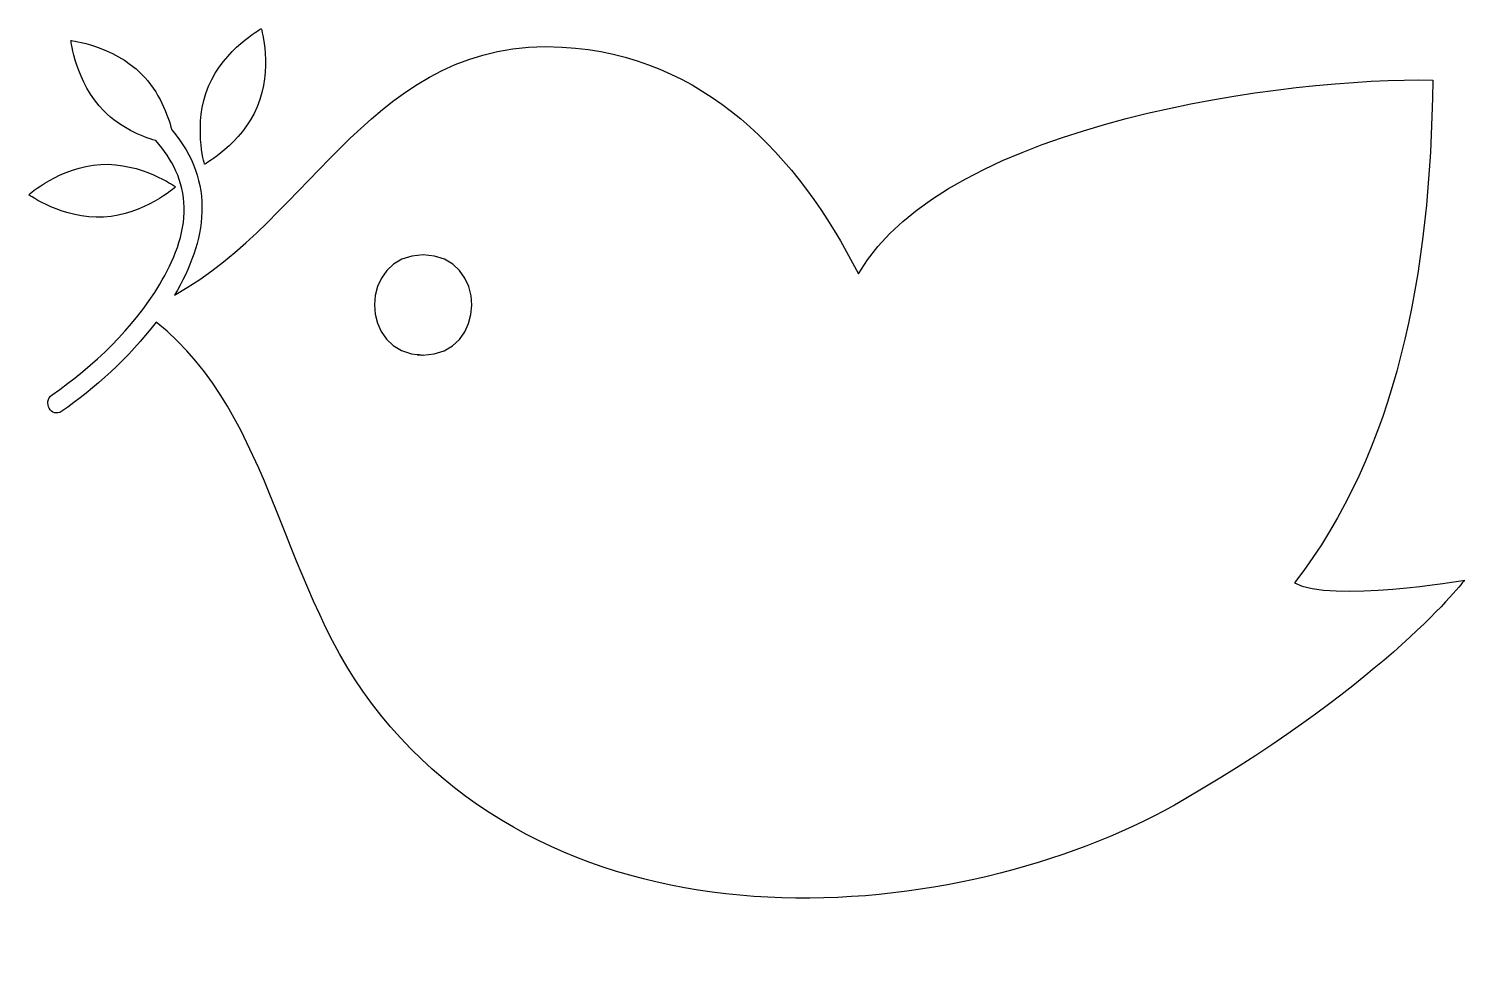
# Model space of a CAD drawing. Header units: centimetres. Extents: x -5.9 to 5.9, y -4.1 to 3.6.
import ezdxf

# ---------------------------------------------------------------- set-up
doc = ezdxf.new("R2010")
doc.units = ezdxf.units.CM
doc.header["$MEASUREMENT"] = 0
doc.layers.add('Layer 1', color=7, linetype='Continuous')

msp = doc.modelspace()

# ---------------------------------------------------------------- linework, layer by layer
at = {"layer": 'Layer 1'}
for points, knots in [([(-4.00009, 2.91752), (-3.87187, 3.22375), (-3.96691, 3.55535), (-3.96691, 3.55535), (-3.96691, 3.55535), (-3.96691, 3.55535), (-4.26994, 3.39046), (-4.39821, 3.08418), (-4.39821, 3.08418), (-4.52648, 2.77795), (-4.43139, 2.44638), (-4.43139, 2.44638), (-4.43139, 2.44638), (-4.43139, 2.44638), (-4.12833, 2.61124), (-4.00009, 2.91752)], [0, 0, 0, 0, 0.2, 0.2, 0.2, 0.2, 0.4, 0.4, 0.4, 0.4, 0.6, 0.6, 0.6, 0.6, 1, 1, 1, 1]), ([(4.48039, -0.97667), (5.31041, 0.09997), (5.59489, 1.53899), (5.6104, 3.1357), (5.6104, 3.1357), (4.45795, 3.15922), (1.64191, 2.79875), (0.91502, 1.5514), (0.91502, 1.5514), (0.41866, 2.51906), (-0.34696, 3.34041), (-1.50663, 3.40555), (-1.50663, 3.40555), (-3.03851, 3.49162), (-3.53916, 2.00519), (-4.67671, 1.37657), (-4.67671, 1.37657), (-4.41483, 1.81403), (-4.33357, 2.30317), (-4.69888, 2.72764), (-4.69888, 2.72764), (-4.73031, 2.84887), (-4.79961, 3.03765), (-4.94568, 3.18452), (-4.94568, 3.18452), (-5.17984, 3.41989), (-5.52266, 3.45851), (-5.52266, 3.45851), (-5.52266, 3.45851), (-5.52266, 3.45851), (-5.4858, 3.1155), (-5.25167, 2.88016), (-5.25167, 2.88016), (-5.11835, 2.74612), (-4.94983, 2.67593), (-4.82942, 2.64032), (-4.82942, 2.64032), (-4.69305, 2.48784), (-4.60355, 2.30856), (-4.59735, 2.09499), (-4.59735, 2.09499), (-4.59089, 1.87065), (-4.68509, 1.65446), (-4.7973, 1.46555), (-4.7973, 1.46555), (-5.01026, 1.10704), (-5.33573, 0.79634), (-5.67746, 0.56049), (-5.67746, 0.56049), (-5.75948, 0.5039), (-5.68175, 0.36901), (-5.59891, 0.42616), (-5.59891, 0.42616), (-5.33602, 0.60758), (-5.04794, 0.86439), (-4.82625, 1.15638), (-4.82625, 1.15638), (-3.85076, 0.37845), (-3.8184, -1.04038), (-2.99065, -2.05839), (-2.99065, -2.05839), (-1.30708, -4.12897), (1.88171, -3.74193), (3.57877, -2.74898), (3.57877, -2.74898), (5.272, -1.75822), (5.86834, -0.95529), (5.86834, -0.95529), (5.86834, -0.95529), (5.86834, -0.95529), (4.7705, -1.14161), (4.48039, -0.97667)], [0, 0, 0, 0, 0.05263158, 0.05263158, 0.05263158, 0.05263158, 0.10526316, 0.10526316, 0.10526316, 0.10526316, 0.15789474, 0.15789474, 0.15789474, 0.15789474, 0.21052632, 0.21052632, 0.21052632, 0.21052632, 0.26315789, 0.26315789, 0.26315789, 0.26315789, 0.31578947, 0.31578947, 0.31578947, 0.31578947, 0.36842105, 0.36842105, 0.36842105, 0.36842105, 0.42105263, 0.42105263, 0.42105263, 0.42105263, 0.47368421, 0.47368421, 0.47368421, 0.47368421, 0.52631579, 0.52631579, 0.52631579, 0.52631579, 0.57894737, 0.57894737, 0.57894737, 0.57894737, 0.63157895, 0.63157895, 0.63157895, 0.63157895, 0.68421053, 0.68421053, 0.68421053, 0.68421053, 0.73684211, 0.73684211, 0.73684211, 0.73684211, 0.78947368, 0.78947368, 0.78947368, 0.78947368, 0.84210526, 0.84210526, 0.84210526, 0.84210526, 0.89473684, 0.89473684, 0.89473684, 0.89473684, 1, 1, 1, 1]), ([(-5.25644, 2.01426), (-4.92494, 2.03212), (-4.66779, 2.2621), (-4.66779, 2.2621), (-4.66779, 2.2621), (-4.66779, 2.2621), (-4.94814, 2.46308), (-5.27964, 2.44527), (-5.27964, 2.44527), (-5.61119, 2.42741), (-5.86834, 2.19746), (-5.86834, 2.19746), (-5.86834, 2.19746), (-5.86834, 2.19746), (-5.58799, 1.99643), (-5.25644, 2.01426)], [0, 0, 0, 0, 0.2, 0.2, 0.2, 0.2, 0.4, 0.4, 0.4, 0.4, 0.6, 0.6, 0.6, 0.6, 1, 1, 1, 1]), ([(-2.64683, 0.88666), (-2.64585, 0.88666), (-2.64482, 0.88663), (-2.64379, 0.88663), (-2.64379, 0.88663), (-2.64493, 0.88663), (-2.64575, 0.88666), (-2.64689, 0.88666), (-2.64689, 0.88666), (-2.64689, 0.88666), (-2.64693, 0.88666), (-2.64693, 0.88666), (-2.64693, 0.88666), (-3.17414, 0.88989), (-3.17133, 1.70412), (-2.6445, 1.70541), (-2.6445, 1.70541), (-2.11276, 1.70679), (-2.11337, 0.88351), (-2.64683, 0.88666)], [0, 0, 0, 0, 0.16666667, 0.16666667, 0.16666667, 0.16666667, 0.33333333, 0.33333333, 0.33333333, 0.33333333, 0.5, 0.5, 0.5, 0.5, 0.66666667, 0.66666667, 0.66666667, 0.66666667, 1, 1, 1, 1]), ([(-2.68895, 0.8869), (-2.68064, 0.88685), (-2.67085, 0.88677), (-2.66037, 0.88671), (-2.66037, 0.88671), (-2.67209, 0.88682), (-2.68151, 0.88687), (-2.68895, 0.8869)], [0, 0, 0, 0, 0.33333333, 0.33333333, 0.33333333, 0.33333333, 1, 1, 1, 1])]:
    msp.add_open_spline(points, degree=3, knots=knots, dxfattribs=at)

doc.saveas('drawing.dxf')
